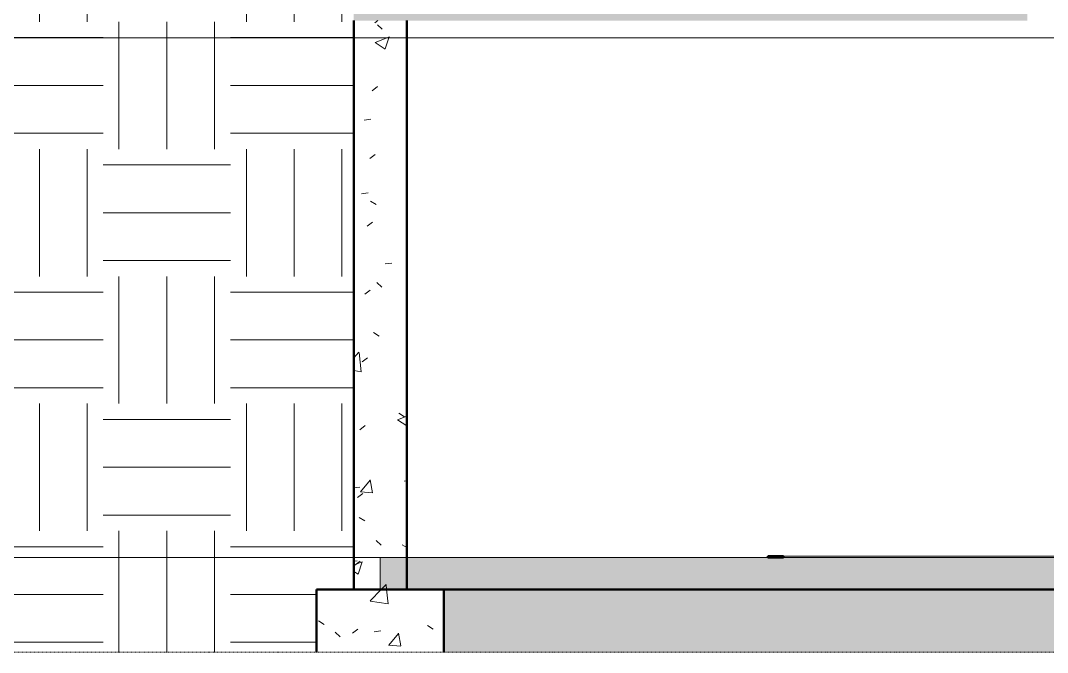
# Model space of a CAD drawing. Header units: inches. Extents: x 9609 to 15463, y -232 to 527.
# Drawn here: x 9828.4 to 10021.9, y -145.9 to -26.8 of the extents above; entities that cross this region are included whole.
import ezdxf

# ---------------------------------------------------------------- set-up
doc = ezdxf.new("R2010")
doc.units = ezdxf.units.IN
doc.header["$MEASUREMENT"] = 0
doc.linetypes.add('Aligning Line 1_8_', pattern=[0.25, 0.125, -0.125])
doc.linetypes.add('Grid Line 1_2_', pattern=[0.875, 0.5, -0.125, 0.125, -0.125])
for name, color, linetype, lineweight in [('0-1', 7, 'Continuous', 5), ('0-3', 7, 'Continuous', 13), ('A-FLOR-LEVL-1', 51, 'Grid Line 1_2_', 9), ('A-FLOR-PATT-1', 8, 'Continuous', 9), ('A-GENM-1', 250, 'Continuous', 9), ('A-GENM-2', 10, 'Continuous', 50), ('A-WALL-PATT-5', 111, 'Continuous', 9), ('C-BLDG-PADS-1', 253, 'Continuous', 9), ('C-BLDG-PADS-2', 7, 'Continuous', 13), ('C-TOPO', 7, 'Continuous', 9), ('C-TOPO-1', 10, 'Continuous', 50), ('C-TOPO-2', 250, 'Continuous', 9), ('G-ANNO-SYMB', 111, 'Aligning Line 1_8_', 9), ('S-FNDN-1', 32, 'Continuous', 50), ('S-FNDN-2', 32, 'Continuous', 9)]:
    doc.layers.add(name, color=color, linetype=linetype, lineweight=lineweight)
pattern_1 = [(0, (10995.947, 72), (24, 24), [24, -24]), (0, (10995.947, 81), (24, 24), [24, -24]), (0, (10995.947, 90), (24, 24), [24, -24]), (90, (10998.947, 93), (-24, 24), [24, -24]), (90, (11007.947, 93), (-24, 24), [24, -24]), (90, (11016.947, 93), (-24, 24), [24, -24])]
pattern_2 = [(50, (10995.947, 72), (27.5427, -2.4099), [2.88, -31.68]), (355, (10995.947, 72), (-5.32784, 28.8843), [2.304, -25.344]), (100.451, (10998.243, 71.8), (22.2153, 26.4739), [2.448, -26.924]), (46.184, (10995.947, 79.68), (40.9819, -6.3564), [4.32, -47.52]), (96.636, (10999.363, 79.15), (35.8907, 37.4062), [3.671, -40.386]), (351.184, (10995.947, 79.68), (35.891, 37.4062), [3.456, -38.016]), (21, (10999.787, 77.76), (22.92104, -15.46073), [2.88, -31.68]), (326, (10999.787, 77.76), (9.3435, 27.84574), [2.304, -25.344]), (71.451, (11001.697, 76.472), (32.2648, 12.3844), [2.448, -26.924]), (37.5, (10995.947, 72), (0.466855, 12.78271), [1.267, -23.77, 1.267, -24.461, -25.44]), (37.5, (10995.947, 72), (0.466855, 12.78271), [-50.765, 1.267, -24.173]), (7.5, (10995.947, 72), (10.10159, 15.14509), [1.267, -13.402, 1.267, -23.194, -9.696]), (7.5, (10995.947, 72), (10.10159, 15.14509), [-39.13, 1.267, -8.429]), (327.5, (10987.384, 72), (20.49916, -0.86578), [1.267, -8.333, 1.267, -28.685, -39.744]), (327.5, (10987.384, 72), (20.49916, -0.86578), [-39.552, 1.267, -38.477]), (317.5, (10983.544, 72), (22.39478, 3.8443), [1.267, -11.213, 1.267, -18.624, -28.224]), (317.5, (10983.544, 72), (22.39478, 3.8443), [-32.371, 1.267, -26.957])]

# ---------------------------------------------------------------- blocks, each defined once
blk = doc.blocks.new('CTR - 2nd Phase_rvt-1-BUILDING SECTION - EAST_WEST - LOOKING NORTH')
at = {"layer": 'A-FLOR-LEVL-1'}
for p, q in [((9609.49, -30), (12558.48, -30)), ((9609.49, -128), (12558.48, -128))]:
    blk.add_line(p, q, dxfattribs=at)
blk = doc.blocks.new('CTR  - Topography_rvt-1-BUILDING SECTION - EAST_WEST - LOOKING NORTH')
at = {"layer": 'C-BLDG-PADS-1'}
h = blk.add_hatch(dxfattribs=at)
h.set_pattern_fill('FP_2', color=256, style=0, pattern_type=2)
h.set_pattern_definition(pattern_2)
h.paths.add_polyline_path([(12082.19, -134), (12082.19, -128), (9896.19, -128), (9896.19, -134), (12031.2, -134)], flags=0)
at = {"layer": 'C-TOPO'}
h = blk.add_hatch(dxfattribs=at)
h.set_pattern_fill('FP_16', color=256, style=0, pattern_type=2)
h.set_pattern_definition(pattern_1)
h.paths.add_polyline_path([(9706.21, -145.89), (9884.19, -145.89), (9884.19, -134), (9891.19, -134), (9891.19, -6), (9829.86, -6), (9829.86, -2.64), (9770.79, -2.8), (9706.21, -2.93), (9706.21, -61.78)], flags=0)
h = blk.add_hatch(dxfattribs=at)
h.set_pattern_fill('FP_16', color=256, style=0, pattern_type=2)
h.set_pattern_definition(pattern_1)
h.paths.add_polyline_path([(12070.19, -145.89), (12070.19, -134.01), (9908.19, -134.01), (9908.19, -145.89), (12031.2, -145.89)], flags=0)
at = {"layer": 'A-FLOR-LEVL-1'}
blk.add_line((9609.49, -128), (12558.48, -128), dxfattribs=at)
at = {"layer": 'C-BLDG-PADS-2'}
for p, q in [((12082.19, -128), (9896.19, -128)), ((9896.19, -128), (9896.19, -134)), ((9896.19, -134), (12082.19, -134))]:
    blk.add_line(p, q, dxfattribs=at)
at = {"layer": 'C-TOPO-1'}
blk.add_line((9908.19, -134.01), (11374.71, -134.01), dxfattribs=at)
at = {"layer": 'C-TOPO-2'}
blk.add_line((11374.71, -134.01), (9908.19, -134.01), dxfattribs=at)
blk = doc.blocks.new('Parking_Stall_Multiple - STANDARD-1981804-BUILDING SECTION - EAST_WEST - LOOKING NORTH')
at = {"layer": 'A-GENM-1'}
blk.add_line((9972.19, -127.75), (10179.19, -127.75), dxfattribs=at)
blk.add_line((9972.19, -127.75), (10179.19, -127.75), dxfattribs=at)
at = {"layer": 'A-GENM-2'}
for p, q in [((9972.19, -127.75), (9969.19, -127.75)), ((9969.19, -127.75), (9969.19, -128)), ((9969.19, -128), (9972.19, -128)), ((9972.19, -128), (9972.19, -127.75))]:
    blk.add_line(p, q, dxfattribs=at)
blk = doc.blocks.new('CTR - 1st Phase - Common Walls_rvt-1-BUILDING SECTION - EAST_WEST - LOOKING NORTH')
at = {"layer": 'A-FLOR-LEVL-1'}
for p, q in [((9609.49, -30), (12558.48, -30)), ((9609.49, -128), (12558.48, -128))]:
    blk.add_line(p, q, dxfattribs=at)
at = {"layer": '0-3'}
blk.add_blockref('Parking_Stall_Multiple - STANDARD-1981804-BUILDING SECTION - EAST_WEST - LOOKING NORTH', (0, 0), dxfattribs=at)

msp = doc.modelspace()

# ---------------------------------------------------------------- hatches: boundary and pattern name
at = {"layer": 'A-FLOR-PATT-1'}
h = msp.add_hatch(dxfattribs=at)
h.set_pattern_fill('FP_2', color=256, style=0, pattern_type=2)
h.set_pattern_definition(pattern_2)
h.paths.add_polyline_path([(11285.2894, -26.75), (11285.2894, -16.75), (10813.4894, -16.75), (10813.4894, -26.75), (11256.2054, -26.75)], flags=0)
h.paths.add_polyline_path([(10018.0894, -26.75), (10018.0894, -16.75), (9891.1894, -16.75), (9891.1894, -26.75), (10007.5995, -26.75)], flags=0)
at = {"layer": 'A-WALL-PATT-5'}
h = msp.add_hatch(dxfattribs=at)
h.set_pattern_fill('FP_2', color=256, style=0, pattern_type=2)
h.set_pattern_definition(pattern_2)
h.paths.add_polyline_path([(9891.1894, -134), (9901.1894, -134), (9901.1894, -26.75), (9891.1894, -26.75), (9891.1894, -61.7846)], flags=0)
at = {"layer": 'S-FNDN-2'}
h = msp.add_hatch(dxfattribs=at)
h.set_pattern_fill('FP_2', color=256, style=0, pattern_type=2)
h.set_pattern_definition(pattern_2)
h.paths.add_polyline_path([(9884.1894, -145.8906), (9908.1894, -145.8906), (9908.1894, -134), (9884.1894, -134)], flags=0)

# ---------------------------------------------------------------- linework, layer by layer
at = {"layer": 'A-FLOR-LEVL-1'}
for p, q in [((9610.2403, -30), (12557.7313, -30)), ((9610.2403, -128), (12557.7313, -128))]:
    msp.add_line(p, q, dxfattribs=at)
at = {"layer": 'G-ANNO-SYMB'}
msp.add_line((9706.2403, -145.8387), (12461.7559, -145.8387), dxfattribs=at)
at = {"layer": 'S-FNDN-1'}
for p, q in [((9891.1894, -26.75), (9891.1894, -134)), ((9901.1894, -134), (9901.1894, -26.75)), ((9908.1894, -134), (9884.1894, -134)), ((9884.1894, -134), (9884.1894, -145.8906)), ((9908.1894, -145.8906), (9908.1894, -134))]:
    msp.add_line(p, q, dxfattribs=at)

# ---------------------------------------------------------------- block references
at = {"layer": '0-1'}
for name in ['CTR - 2nd Phase_rvt-1-BUILDING SECTION - EAST_WEST - LOOKING NORTH', 'CTR - 1st Phase - Common Walls_rvt-1-BUILDING SECTION - EAST_WEST - LOOKING NORTH', 'CTR  - Topography_rvt-1-BUILDING SECTION - EAST_WEST - LOOKING NORTH']:
    msp.add_blockref(name, (0, 0), dxfattribs=at)

doc.saveas('drawing.dxf')
